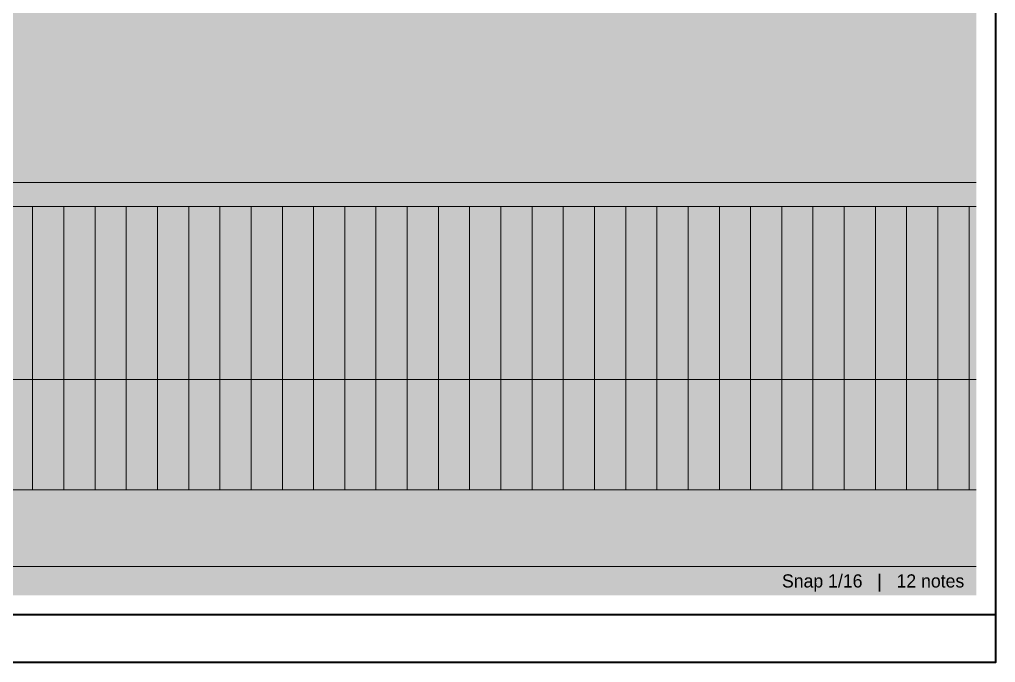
# Model space of a CAD drawing. Extents: x -16 to 3552, y -6016 to 16.
# Drawn here: x 803 to 1616, y -2296 to -1760 of the extents above; entities that cross this region are included whole.
import ezdxf
from ezdxf.enums import TextEntityAlignment as Align

# ---------------------------------------------------------------- set-up
doc = ezdxf.new("R2010")
doc.units = 0
for name, color, linetype, lineweight, true_color in [('FORGE-SHEET', 7, 'Continuous', 35, 0x9aa2a8), ('UI-GHOST', 7, 'Continuous', 9, 0x555c62), ('UI-HAIRLINE', 7, 'Continuous', 9, 0x34383c)]:
    doc.layers.add(name, color=color, linetype=linetype, lineweight=lineweight, true_color=true_color)
for name, color, linetype, true_color in [('UI-PANEL-BG', 7, 'Continuous', 0x232629), ('UI-RAISED', 7, 'Continuous', 0x2d3135), ('UI-SHELL-BG', 7, 'Continuous', 0x1a1c1e), ('UI-TEXT-SEC', 7, 'Continuous', 0x8a9095)]:
    doc.layers.add(name, color=color, linetype=linetype, true_color=true_color)

msp = doc.modelspace()

# ---------------------------------------------------------------- hatches: boundary and pattern name
at = {"layer": 'UI-PANEL-BG'}
h = msp.add_hatch(color=256, dxfattribs=at)
h.dxf.hatch_style = 1
h.paths.add_polyline_path([(240, -1896), (1600, -1896), (1600, -1916), (240, -1916)])
h = msp.add_hatch(color=256, dxfattribs=at)
h.dxf.hatch_style = 1
h.paths.add_polyline_path([(240, -1916), (1600, -1916), (1600, -2216), (240, -2216)])
h = msp.add_hatch(color=256, dxfattribs=at)
h.dxf.hatch_style = 1
h.paths.add_polyline_path([(240, -2152), (1600, -2152), (1600, -2216), (240, -2216)])
h = msp.add_hatch(color=256, dxfattribs=at)
h.dxf.hatch_style = 1
h.paths.add_polyline_path([(0, -2216), (1600, -2216), (1600, -2240), (0, -2240)])
at = {"layer": 'UI-RAISED'}
h = msp.add_hatch(color=256, dxfattribs=at)
h.dxf.hatch_style = 1
h.paths.add_polyline_path([(268, -1940), (1600, -1940), (1600, -1952), (268, -1952)])
h = msp.add_hatch(color=256, dxfattribs=at)
h.dxf.hatch_style = 1
h.paths.add_polyline_path([(268, -1964), (1600, -1964), (1600, -1976), (268, -1976)])
h = msp.add_hatch(color=256, dxfattribs=at)
h.dxf.hatch_style = 1
h.paths.add_polyline_path([(268, -1988), (1600, -1988), (1600, -2000), (268, -2000)])
h = msp.add_hatch(color=256, dxfattribs=at)
h.dxf.hatch_style = 1
h.paths.add_polyline_path([(268, -2024), (1600, -2024), (1600, -2036), (268, -2036)])
h = msp.add_hatch(color=256, dxfattribs=at)
h.dxf.hatch_style = 1
h.paths.add_polyline_path([(268, -2048), (1600, -2048), (1600, -2060), (268, -2060)])
h = msp.add_hatch(color=256, dxfattribs=at)
h.dxf.hatch_style = 1
h.paths.add_polyline_path([(268, -2084), (1600, -2084), (1600, -2096), (268, -2096)])
h = msp.add_hatch(color=256, dxfattribs=at)
h.dxf.hatch_style = 1
h.paths.add_polyline_path([(268, -2108), (1600, -2108), (1600, -2120), (268, -2120)])
h = msp.add_hatch(color=256, dxfattribs=at)
h.dxf.hatch_style = 1
h.paths.add_polyline_path([(268, -2132), (1600, -2132), (1600, -2144), (268, -2144)])
at = {"layer": 'UI-SHELL-BG'}
h = msp.add_hatch(color=256, dxfattribs=at)
h.dxf.hatch_style = 1
h.paths.add_polyline_path([(240, -1286), (1600, -1286), (1600, -1916), (240, -1916)])

# ---------------------------------------------------------------- linework, layer by layer
at = {"layer": 'FORGE-SHEET'}
msp.add_line((-16, -2256), (1616, -2256), dxfattribs=at)
msp.add_lwpolyline([(-16, -1224), (1616, -1224), (1616, -2296), (-16, -2296)], close=True, dxfattribs=at)
at = {"layer": 'UI-GHOST'}
for p, q in [((814, -1916), (814, -2152)), ((840, -1916), (840, -2152)), ((866, -1916), (866, -2152)), ((918, -1916), (918, -2152)), ((944, -1916), (944, -2152)), ((970, -1916), (970, -2152)), ((1022, -1916), (1022, -2152)), ((1048, -1916), (1048, -2152)), ((1074, -1916), (1074, -2152)), ((1126, -1916), (1126, -2152)), ((1152, -1916), (1152, -2152)), ((1178, -1916), (1178, -2152)), ((1230, -1916), (1230, -2152)), ((1256, -1916), (1256, -2152)), ((1282, -1916), (1282, -2152)), ((1334, -1916), (1334, -2152)), ((1360, -1916), (1360, -2152)), ((1386, -1916), (1386, -2152)), ((1438, -1916), (1438, -2152)), ((1464, -1916), (1464, -2152)), ((1490, -1916), (1490, -2152)), ((1542, -1916), (1542, -2152)), ((1568, -1916), (1568, -2152)), ((1594, -1916), (1594, -2152))]:
    msp.add_line(p, q, dxfattribs=at)
at = {"layer": 'UI-HAIRLINE'}
for p, q in [((240, -1896), (1600, -1896)), ((240, -1916), (1600, -1916)), ((268, -1916), (1600, -1916)), ((892, -1916), (892, -2152)), ((996, -1916), (996, -2152)), ((1100, -1916), (1100, -2152)), ((1204, -1916), (1204, -2152)), ((1308, -1916), (1308, -2152)), ((1412, -1916), (1412, -2152)), ((1516, -1916), (1516, -2152)), ((268, -2060), (1600, -2060)), ((240, -2152), (1600, -2152)), ((0, -2216), (1600, -2216))]:
    msp.add_line(p, q, dxfattribs=at)

# ---------------------------------------------------------------- texts
at = {"layer": 'UI-TEXT-SEC'}
msp.add_text('Snap 1/16   |   12 notes', height=11, dxfattribs=at).set_placement((1590, -2228), align=Align.MIDDLE_RIGHT)

doc.saveas('drawing.dxf')
